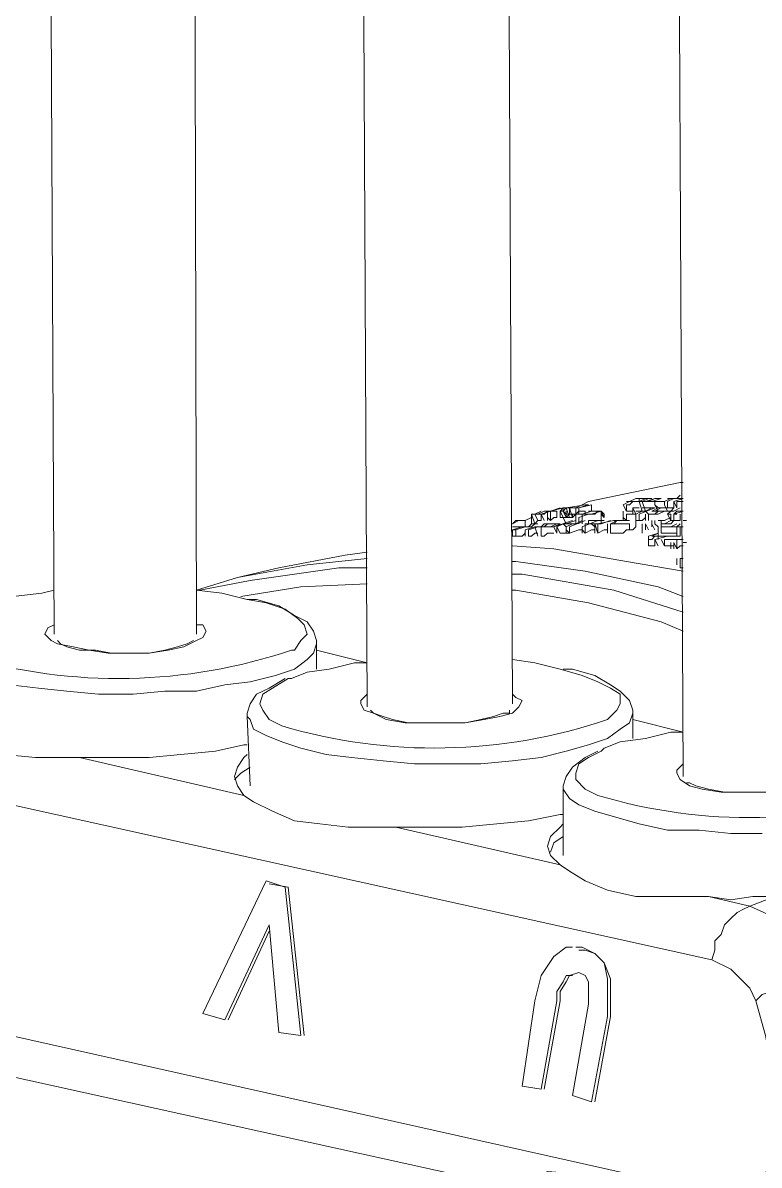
# Model space of a CAD drawing. Header units: inches. Extents: x 34 to 1574, y 72 to 573.
# Drawn here: x 1495.99 to 1512.41, y 306.48 to 331.95 of the extents above; entities that cross this region are included whole.
import ezdxf

# ---------------------------------------------------------------- set-up
doc = ezdxf.new("R2010")
doc.units = ezdxf.units.IN
doc.header["$MEASUREMENT"] = 0
doc.layers.add('PDF_Geometry', color=7, linetype='Continuous')

msp = doc.modelspace()

# ---------------------------------------------------------------- linework, layer by layer
at = {"layer": 'PDF_Geometry', "lineweight": 5}
for points in [[(1496.553, 347.482), (1496.694, 318.314)], [(1499.864, 318.314), (1499.794, 347.482)], [(1506.91, 316.764), (1506.769, 345.932)], [(1503.528, 345.862), (1503.669, 316.693)], [(1510.573, 344.312), (1510.714, 315.143)], [(1510.714, 321.695), (1510.644, 321.695), (1508.601, 321.273), (1508.46, 321.202), (1508.319, 321.132), (1508.319, 321.061), (1508.319, 320.991), (1508.248, 320.991)], [(1508.389, 321.132), (1508.319, 321.132), (1508.319, 321.061), (1508.319, 320.991), (1508.248, 320.92), (1508.178, 320.92), (1508.107, 320.92), (1508.037, 320.92), (1507.967, 320.92), (1507.967, 320.991), (1507.967, 321.061), (1508.037, 321.061), (1508.037, 321.132), (1508.107, 321.132), (1508.037, 321.061), (1507.967, 321.061), (1508.037, 321.132), (1508.107, 321.132), (1508.178, 321.132), (1508.248, 321.132), (1508.319, 321.132), (1508.389, 321.132), (1508.671, 321.202), (1508.671, 321.132), (1508.671, 321.061), (1508.601, 321.061)], [(1508.389, 320.991), (1508.389, 321.132), (1508.601, 321.202), (1508.53, 321.202), (1508.107, 321.132), (1508.248, 321.132), (1508.178, 321.132), (1508.107, 321.132), (1508.037, 321.132), (1508.107, 321.132), (1508.178, 320.92)], [(1508.671, 321.061), (1508.671, 321.202)], [(1509.798, 321.061), (1509.657, 321.061), (1509.869, 321.061), (1509.798, 321.273), (1509.939, 321.273), (1510.01, 321.273), (1510.221, 321.343), (1510.151, 321.343), (1510.08, 321.343), (1509.869, 321.273), (1509.728, 321.273), (1509.798, 321.273), (1509.939, 321.343), (1509.869, 321.343), (1509.798, 321.343), (1509.728, 321.343), (1509.657, 321.343), (1509.517, 321.273), (1509.376, 321.202), (1509.446, 321.061), (1509.517, 321.061), (1509.587, 321.061)], [(1509.728, 321.273), (1509.869, 321.343), (1509.798, 321.343), (1509.728, 321.343), (1509.728, 321.273), (1509.587, 321.273), (1509.517, 321.273), (1509.446, 321.273)], [(1509.798, 321.273), (1509.657, 321.273), (1509.587, 321.273), (1509.517, 321.202), (1509.446, 321.202), (1509.446, 321.061)], [(1509.517, 321.202), (1509.587, 321.273), (1509.657, 321.273), (1509.728, 321.273), (1509.798, 321.061), (1509.657, 320.991)], [(1509.657, 321.273), (1509.587, 321.273)], [(1509.869, 321.273), (1509.939, 321.273), (1510.01, 321.273), (1510.151, 321.273), (1510.292, 321.273), (1510.221, 321.273), (1510.151, 321.273), (1510.08, 321.273), (1510.08, 321.202), (1510.151, 321.132), (1510.01, 321.061), (1510.151, 321.061), (1510.08, 321.202), (1510.08, 321.273)], [(1510.01, 321.343), (1509.939, 321.343)], [(1510.433, 321.343), (1510.503, 321.343), (1510.362, 321.273), (1510.362, 321.132), (1510.433, 321.132), (1510.503, 321.132), (1510.433, 321.061), (1510.362, 321.061), (1510.292, 321.061), (1510.151, 320.991), (1510.01, 320.991), (1509.939, 320.991), (1509.939, 320.92), (1509.939, 320.85)], [(1510.221, 321.343), (1510.151, 321.343), (1510.08, 321.343), (1509.939, 321.273), (1510.01, 321.273)], [(1510.362, 321.061), (1510.292, 321.202), (1510.292, 321.273), (1510.433, 321.343), (1510.503, 321.343), (1510.573, 321.343), (1510.644, 321.343), (1510.714, 321.343), (1510.503, 321.273), (1510.503, 321.202), (1510.503, 321.132), (1510.503, 321.273), (1510.573, 321.132), (1510.573, 321.273)], [(1510.362, 321.343), (1510.433, 321.343), (1510.503, 321.343), (1510.573, 321.343), (1510.644, 321.414)], [(1510.714, 321.273), (1510.573, 321.273), (1510.714, 321.273), (1510.573, 321.273), (1510.644, 321.273)], [(1507.544, 321.061), (1507.403, 320.991), (1507.473, 320.991), (1507.544, 320.991), (1507.544, 320.92), (1507.544, 320.85), (1507.473, 320.85), (1507.403, 320.78), (1507.332, 320.709), (1507.262, 320.709), (1507.192, 320.709), (1506.98, 320.639), (1506.91, 320.639), (1506.91, 320.568), (1506.91, 320.498), (1506.98, 320.498), (1506.98, 320.639)], [(1507.262, 320.709), (1507.192, 320.709), (1507.192, 320.85), (1507.332, 320.92)], [(1507.614, 320.991), (1507.544, 320.991), (1507.614, 320.991), (1507.685, 321.061), (1507.755, 321.061), (1507.544, 320.991), (1507.473, 320.991), (1507.403, 320.991), (1507.332, 320.991), (1507.332, 320.78)], [(1507.332, 320.991), (1507.403, 320.78)], [(1507.403, 320.991), (1507.473, 320.85)], [(1507.967, 321.132), (1507.755, 321.061), (1507.685, 321.061), (1507.614, 321.061), (1507.826, 321.061), (1507.896, 321.061), (1507.896, 320.92), (1507.826, 320.92), (1507.755, 320.85), (1507.685, 320.92), (1507.685, 320.991), (1507.685, 321.061), (1507.685, 320.85), (1507.685, 320.92), (1507.685, 321.061), (1507.614, 321.061), (1507.473, 320.991)], [(1507.544, 320.991), (1507.614, 320.85)], [(1508.037, 321.132), (1507.755, 321.061), (1507.755, 320.85)], [(1507.967, 321.061), (1508.037, 320.92)], [(1508.107, 320.92), (1508.037, 321.061), (1508.107, 320.991), (1508.107, 320.92), (1508.178, 320.92), (1508.248, 320.92), (1508.248, 320.991), (1508.319, 320.991), (1508.389, 321.061), (1508.46, 321.061), (1508.53, 321.061), (1508.53, 320.991), (1508.46, 320.991), (1508.319, 320.991), (1508.319, 320.78)], [(1508.107, 321.061), (1508.107, 320.991), (1508.107, 320.92), (1508.178, 320.991), (1508.248, 320.991), (1508.107, 320.991), (1508.107, 320.92), (1508.037, 320.92), (1508.107, 320.78), (1508.319, 320.78), (1508.46, 320.85)], [(1508.319, 320.991), (1508.319, 321.132), (1508.248, 321.132), (1508.178, 321.132), (1508.178, 320.991)], [(1508.178, 321.132), (1508.248, 320.92)], [(1508.46, 321.061), (1508.389, 321.061), (1508.389, 320.991), (1508.319, 320.991), (1508.389, 320.991), (1508.46, 320.991), (1508.671, 321.061), (1508.812, 321.061), (1508.742, 320.991), (1508.601, 320.991), (1508.46, 320.991), (1508.53, 320.991), (1508.601, 320.991), (1508.389, 320.92), (1508.389, 320.85), (1508.389, 320.78), (1508.389, 320.92), (1508.389, 320.78)], [(1508.882, 320.85), (1508.882, 320.991), (1508.882, 321.061), (1508.671, 320.991), (1508.601, 320.991), (1508.46, 320.991), (1508.46, 320.85), (1508.46, 320.78)], [(1508.671, 320.991), (1508.601, 320.991)], [(1508.742, 321.061), (1508.882, 321.061), (1508.882, 320.991), (1508.953, 320.92)], [(1508.882, 321.061), (1508.953, 320.92), (1508.953, 320.991), (1508.882, 321.061), (1508.812, 321.061)], [(1509.517, 320.991), (1509.587, 320.991), (1509.657, 320.991), (1509.587, 320.991), (1509.517, 320.991), (1509.446, 320.991), (1509.446, 320.92), (1509.446, 320.85), (1509.517, 320.85), (1509.446, 320.85), (1509.305, 320.85), (1509.235, 320.85), (1509.094, 320.78)], [(1509.517, 320.639), (1509.517, 320.78), (1509.446, 320.78), (1509.305, 320.78), (1509.164, 320.78), (1509.094, 320.78), (1509.094, 320.568), (1509.164, 320.568), (1509.235, 320.568), (1509.376, 320.568), (1509.446, 320.639), (1509.517, 320.639), (1509.587, 320.639), (1509.657, 320.709), (1509.657, 320.85), (1509.728, 320.85), (1509.798, 320.85), (1509.869, 320.92)], [(1509.446, 320.991), (1509.446, 320.92), (1509.446, 320.85), (1509.376, 320.92), (1509.376, 321.061), (1509.376, 320.85)], [(1509.657, 320.85), (1509.657, 320.92), (1509.657, 320.991), (1509.587, 321.132), (1509.587, 320.991)], [(1509.869, 321.132), (1509.939, 321.132), (1510.01, 321.132), (1510.08, 321.132), (1509.728, 320.991), (1509.728, 320.85)], [(1509.798, 321.132), (1509.939, 321.132), (1510.01, 321.132), (1509.869, 321.061), (1509.939, 320.991), (1510.01, 320.991), (1510.08, 320.991), (1510.151, 321.061), (1510.221, 321.061), (1510.292, 321.061), (1510.221, 321.061), (1510.08, 321.061), (1510.221, 321.132)], [(1510.151, 321.132), (1510.221, 321.132), (1510.292, 321.132), (1510.362, 321.132)], [(1510.433, 320.92), (1510.292, 320.85), (1510.221, 320.85), (1510.151, 320.85)], [(1510.221, 320.78), (1510.292, 320.78), (1510.433, 320.85), (1510.573, 320.85), (1510.644, 320.85), (1510.503, 320.85), (1510.503, 320.991), (1510.714, 321.061), (1510.573, 321.061), (1510.644, 321.061)], [(1510.433, 320.85), (1510.362, 320.991), (1510.433, 321.061), (1510.503, 321.061), (1510.644, 321.132)], [(1510.573, 320.991), (1510.503, 320.991), (1510.573, 321.061), (1510.644, 321.061), (1510.714, 321.061)], [(1510.644, 320.991), (1510.644, 320.85)], [(1507.051, 320.709), (1506.98, 320.709), (1506.91, 320.709), (1506.98, 320.709), (1507.051, 320.709), (1507.121, 320.709), (1507.192, 320.709), (1507.192, 320.85), (1507.121, 320.85), (1507.051, 320.85), (1506.91, 320.78), (1506.98, 320.85), (1507.051, 320.85), (1506.91, 320.78), (1507.051, 320.85)], [(1506.91, 320.639), (1507.121, 320.709), (1507.262, 320.709), (1507.332, 320.78), (1507.403, 320.78), (1507.473, 320.78)], [(1507.192, 320.498), (1507.192, 320.639), (1507.192, 320.568), (1507.192, 320.498), (1507.192, 320.639), (1507.403, 320.709), (1507.473, 320.498)], [(1507.473, 320.568), (1507.403, 320.568), (1507.332, 320.498), (1507.262, 320.498), (1507.262, 320.639), (1507.473, 320.709), (1507.544, 320.709), (1507.614, 320.709), (1507.685, 320.709), (1507.826, 320.709), (1507.967, 320.78), (1507.896, 320.78), (1507.755, 320.709), (1507.685, 320.709), (1507.614, 320.709), (1507.544, 320.709)], [(1507.826, 320.568), (1507.755, 320.568), (1507.685, 320.568), (1507.614, 320.498), (1507.544, 320.498), (1507.544, 320.709), (1507.614, 320.78), (1507.755, 320.78), (1507.896, 320.78), (1507.967, 320.78)], [(1507.896, 320.78), (1507.826, 320.78), (1507.755, 320.78), (1507.685, 320.78), (1507.614, 320.709), (1507.685, 320.709)], [(1508.53, 320.85), (1508.178, 320.709), (1508.178, 320.568), (1508.107, 320.639), (1508.107, 320.709), (1508.107, 320.568), (1507.967, 320.568), (1507.896, 320.709), (1507.896, 320.639), (1507.896, 320.568), (1507.826, 320.709), (1508.248, 320.85)], [(1507.896, 320.568), (1507.826, 320.709)], [(1508.319, 320.85), (1508.107, 320.78), (1508.037, 320.78), (1507.896, 320.709)], [(1508.46, 320.639), (1508.389, 320.639), (1508.178, 320.568), (1508.107, 320.568), (1508.107, 320.709), (1508.248, 320.78), (1508.037, 320.78), (1508.107, 320.709), (1508.107, 320.568)], [(1508.812, 320.85), (1508.46, 320.709), (1508.46, 320.568), (1508.46, 320.709), (1508.46, 320.639), (1508.53, 320.568), (1508.671, 320.639), (1508.742, 320.639)], [(1509.023, 320.639), (1508.953, 320.639), (1508.812, 320.568), (1508.742, 320.78), (1508.53, 320.78), (1508.53, 320.568)], [(1509.094, 320.85), (1508.882, 320.78), (1508.812, 320.78), (1508.882, 320.78), (1508.882, 320.85), (1508.953, 320.85), (1508.882, 320.85), (1508.742, 320.85), (1508.601, 320.85), (1508.601, 320.78)], [(1508.671, 320.78), (1508.742, 320.709), (1508.742, 320.568), (1508.742, 320.78), (1508.812, 320.78)], [(1508.742, 320.568), (1508.742, 320.78)], [(1509.235, 320.85), (1509.164, 320.85), (1508.812, 320.78), (1508.812, 320.568)], [(1509.023, 320.78), (1509.023, 320.568)], [(1509.446, 320.85), (1509.376, 320.85), (1509.305, 320.85), (1509.235, 320.85), (1509.164, 320.78), (1509.235, 320.78), (1509.305, 320.78), (1509.446, 320.78)], [(1509.235, 320.78), (1509.164, 320.78)], [(1509.798, 320.568), (1509.798, 320.709), (1509.798, 320.78), (1509.798, 320.639)], [(1509.939, 320.639), (1509.869, 320.78), (1509.869, 320.709), (1509.869, 320.639)], [(1510.08, 320.85), (1510.08, 320.78), (1510.151, 320.709), (1510.151, 320.568), (1510.01, 320.498), (1510.08, 320.498), (1510.151, 320.498), (1510.221, 320.498), (1510.292, 320.498), (1510.362, 320.498), (1510.433, 320.498), (1510.503, 320.498), (1510.573, 320.498), (1510.644, 320.498), (1510.644, 320.709)], [(1510.08, 320.639), (1510.01, 320.78), (1510.01, 320.85), (1510.01, 320.709)], [(1510.221, 320.85), (1510.221, 320.709), (1510.221, 320.568), (1510.292, 320.568), (1510.362, 320.568), (1510.433, 320.568), (1510.573, 320.568)], [(1510.644, 320.78), (1510.573, 320.709), (1510.433, 320.709), (1510.292, 320.709), (1510.221, 320.709)], [(1510.573, 320.85), (1510.503, 320.85), (1510.433, 320.78), (1510.362, 320.78), (1510.292, 320.78)], [(1510.292, 320.709), (1510.362, 320.709), (1510.433, 320.709), (1510.573, 320.78)], [(1510.433, 320.498), (1510.362, 320.498), (1510.433, 320.498), (1510.503, 320.498), (1510.573, 320.498), (1510.573, 320.709), (1510.714, 320.709)], [(1510.785, 320.85), (1510.714, 320.85)], [(1507.192, 320.568), (1507.121, 320.498), (1507.051, 320.498), (1506.98, 320.498), (1506.91, 320.498)], [(1510.08, 320.427), (1510.08, 320.286), (1510.08, 320.357), (1510.08, 320.427), (1510.08, 320.357), (1510.08, 320.286), (1510.01, 320.286), (1509.939, 320.286), (1509.939, 320.498), (1510.151, 320.568), (1510.151, 320.427)], [(1510.08, 320.498), (1510.01, 320.427), (1509.939, 320.427), (1509.939, 320.286)], [(1510.362, 320.498), (1510.08, 320.427), (1510.151, 320.286)], [(1510.221, 320.427), (1510.292, 320.286), (1510.362, 320.286), (1510.433, 320.286)], [(1510.714, 320.286), (1510.644, 320.286), (1510.573, 320.216), (1510.573, 320.286), (1510.573, 320.357), (1510.573, 320.427), (1510.573, 320.216), (1510.573, 320.427), (1510.503, 320.427), (1510.433, 320.427), (1510.362, 320.427), (1510.292, 320.427), (1510.292, 320.286)], [(1510.362, 320.427), (1510.433, 320.427), (1510.503, 320.427)], [(1510.644, 320.427), (1510.573, 320.427), (1510.573, 320.357), (1510.573, 320.216), (1510.503, 320.357), (1510.503, 320.286), (1510.503, 320.216), (1510.503, 320.286), (1510.433, 320.286), (1510.433, 320.357), (1510.433, 320.216)], [(1510.714, 319.723), (1509.446, 319.934), (1507.826, 320.216), (1506.91, 320.286)], [(1510.785, 320.357), (1510.714, 320.357)], [(1503.669, 320.145), (1503.176, 320.075), (1501.696, 319.793), (1500.78, 319.582), (1499.864, 319.3), (1500.78, 319.582), (1502.33, 319.864), (1503.669, 320.005), (1502.33, 319.864), (1500.78, 319.582), (1499.864, 319.3), (1500.428, 319.23), (1500.991, 319.089)], [(1510.573, 320.005), (1510.573, 319.864)], [(1510.714, 319.793), (1510.644, 319.793), (1510.644, 320.005), (1510.714, 320.005)], [(1510.644, 320.005), (1510.644, 319.793)], [(1499.935, 319.3), (1501.062, 319.511), (1503.035, 319.793), (1503.669, 319.793)], [(1506.91, 319.652), (1507.121, 319.652), (1509.164, 319.3), (1510.714, 318.807)], [(1503.669, 319.441), (1502.189, 319.37), (1500.851, 319.159)], [(1510.714, 318.384), (1510.221, 318.595), (1508.601, 319.018), (1506.98, 319.3), (1506.91, 319.3)], [(1502.541, 317.539), (1502.541, 318.102), (1502.541, 318.173), (1502.471, 318.384), (1502.33, 318.595), (1502.048, 318.736), (1501.696, 318.948), (1501.203, 319.089), (1500.991, 319.089)], [(1499.864, 318.525), (1500.005, 318.525), (1500.076, 318.384), (1500.005, 318.243), (1499.864, 318.173), (1499.582, 318.032), (1499.23, 317.961), (1498.807, 317.891), (1498.385, 317.891), (1497.891, 317.891), (1497.469, 317.961), (1497.116, 318.032), (1496.764, 318.102), (1496.623, 318.173), (1496.482, 318.314), (1496.553, 318.455), (1496.694, 318.525)], [(1498.385, 317.891), (1497.962, 317.891), (1497.61, 317.961), (1497.257, 317.961), (1496.975, 318.032), (1496.835, 318.102), (1496.764, 318.173)], [(1499.794, 318.173), (1499.653, 318.102), (1499.441, 318.032), (1499.16, 317.961), (1498.807, 317.891), (1498.385, 317.891)], [(1502.541, 318.102), (1502.471, 317.891), (1502.33, 317.75), (1502.048, 317.539), (1501.626, 317.398), (1501.062, 317.257), (1500.498, 317.186), (1499.864, 317.045), (1499.16, 317.045), (1498.455, 316.975), (1497.68, 316.975), (1496.975, 317.045), (1496.341, 317.116), (1495.707, 317.186), (1495.144, 317.327), (1494.721, 317.468), (1494.369, 317.609), (1494.157, 317.82), (1494.016, 317.961), (1494.016, 318.032)], [(1509.587, 315.989), (1509.587, 316.552), (1509.587, 316.623), (1509.517, 316.834), (1509.305, 317.045), (1509.094, 317.186), (1508.742, 317.398), (1508.248, 317.539), (1508.037, 317.539)], [(1501.837, 317.327), (1501.485, 317.116), (1501.203, 316.975), (1501.062, 316.764), (1500.991, 316.552), (1500.991, 316.482), (1501.062, 314.932)], [(1506.91, 316.975), (1506.98, 316.905), (1507.121, 316.834), (1507.051, 316.693), (1506.91, 316.552), (1506.628, 316.482), (1506.276, 316.411), (1505.853, 316.341), (1505.43, 316.341), (1504.937, 316.341), (1504.514, 316.341), (1504.091, 316.411), (1503.81, 316.552), (1503.598, 316.623), (1503.528, 316.764), (1503.528, 316.834), (1503.669, 316.975)], [(1505.36, 316.341), (1505.007, 316.341), (1504.585, 316.341), (1504.232, 316.411), (1504.021, 316.482), (1503.81, 316.552), (1503.739, 316.623), (1503.81, 316.552)], [(1506.839, 316.623), (1506.839, 316.552), (1506.698, 316.552), (1506.487, 316.482), (1506.205, 316.411), (1505.853, 316.341), (1505.43, 316.341), (1505.36, 316.341)], [(1500.991, 315.848), (1500.921, 315.848), (1500.287, 315.707), (1499.512, 315.636), (1498.807, 315.566), (1498.032, 315.566), (1497.257, 315.566), (1496.271, 315.566), (1495.566, 315.636), (1495.003, 315.707), (1494.51, 315.918), (1494.087, 316.2), (1493.946, 316.27), (1493.1, 316.482), (1492.678, 316.552), (1491.973, 316.411), (1491.55, 316.2), (1491.128, 315.918), (1490.987, 315.707)], [(1509.587, 316.552), (1509.517, 316.341), (1509.305, 316.2), (1509.023, 315.989), (1508.601, 315.848), (1508.107, 315.707), (1507.544, 315.566), (1506.91, 315.495), (1506.205, 315.425), (1505.43, 315.425), (1504.726, 315.425), (1504.021, 315.495), (1503.316, 315.566), (1502.753, 315.636), (1502.189, 315.777), (1501.766, 315.918), (1501.414, 316.059), (1501.132, 316.2), (1501.062, 316.411), (1500.991, 316.482)], [(1500.921, 314.72), (1500.78, 314.932), (1500.71, 315.143), (1500.78, 315.354), (1500.921, 315.566), (1500.991, 315.636)], [(1508.812, 315.707), (1508.53, 315.566), (1508.248, 315.354), (1508.107, 315.143), (1508.037, 314.932), (1508.037, 313.382)], [(1497.257, 315.566), (1500.921, 314.72), (1501.132, 314.579), (1501.555, 314.368), (1502.048, 314.157), (1502.612, 314.086), (1503.246, 314.016), (1504.303, 314.016), (1507.967, 313.17)], [(1501.062, 315.354), (1500.851, 315.214), (1500.71, 315.073)], [(1513.955, 315.425), (1514.026, 315.354), (1514.096, 315.284), (1514.096, 315.143), (1513.955, 315.002), (1513.673, 314.932), (1513.321, 314.861), (1512.898, 314.791), (1512.405, 314.791), (1511.983, 314.791), (1511.56, 314.791), (1511.137, 314.861), (1510.855, 314.932), (1510.644, 315.073), (1510.573, 315.214), (1510.573, 315.284), (1510.714, 315.425)], [(1511.348, 311.057), (1492.255, 315.284), (1492.044, 315.284), (1491.48, 315.214), (1491.057, 314.861)], [(1512.476, 313.875), (1511.771, 313.875), (1511.067, 313.945), (1510.362, 313.945), (1509.728, 314.086), (1509.235, 314.227), (1508.742, 314.368), (1508.389, 314.509), (1508.178, 314.65), (1508.037, 314.861), (1508.037, 314.932)], [(1512.405, 314.791), (1512.053, 314.791), (1511.63, 314.791), (1511.278, 314.861), (1510.996, 314.932), (1510.855, 315.002), (1510.785, 315.002)], [(1508.037, 314.298), (1507.967, 314.298), (1507.262, 314.157), (1506.557, 314.086), (1505.782, 314.016), (1505.078, 314.016), (1504.303, 314.016)], [(1512.758, 312.466), (1512.264, 312.466), (1511.771, 312.395), (1511.278, 312.466), (1510.292, 312.466), (1509.657, 312.466), (1509.023, 312.607), (1508.53, 312.818), (1508.178, 313.029), (1507.967, 313.17), (1507.755, 313.382), (1507.685, 313.593), (1507.755, 313.804), (1507.967, 314.016), (1508.037, 314.086)], [(1508.037, 313.804), (1507.826, 313.664), (1507.755, 313.452)], [(1501.485, 312.748), (1501.907, 312.677), (1502.26, 309.366)], [(1511.278, 312.466), (1512.194, 312.254)], [(1512.969, 311.902), (1512.194, 312.254), (1512.758, 312.466)], [(1512.405, 305.632), (1512.687, 306.9), (1512.758, 307.745), (1512.687, 308.591), (1512.546, 309.366), (1512.335, 310.141), (1512.194, 310.423), (1511.771, 310.845), (1511.348, 311.057), (1511.419, 311.268), (1511.419, 311.479), (1511.56, 311.62), (1511.63, 311.832), (1511.771, 311.973), (1511.912, 312.114), (1512.053, 312.184), (1512.194, 312.254)], [(1501.485, 311.691), (1500.569, 309.718)], [(1508.319, 311.339), (1508.46, 311.339), (1508.742, 311.198), (1508.953, 310.986), (1509.023, 310.634), (1509.023, 310.211), (1509.023, 309.789), (1508.671, 307.886), (1508.248, 308.027), (1508.601, 310.07), (1508.601, 310.282), (1508.601, 310.563), (1508.53, 310.704), (1508.389, 310.775), (1508.178, 310.704), (1508.107, 310.704), (1508.037, 310.563), (1507.896, 310.352), (1507.896, 310.141), (1507.544, 308.168), (1507.121, 308.238), (1507.403, 310.141), (1507.544, 310.704), (1507.826, 311.127), (1508.107, 311.339), (1508.248, 311.339)], [(1508.389, 311.268), (1508.53, 311.268), (1508.742, 311.198), (1508.953, 310.986), (1509.094, 310.634), (1509.094, 310.211), (1509.094, 309.789), (1508.742, 307.886)], [(1512.405, 296.895), (1512.335, 304.786), (1512.335, 305.068), (1512.405, 305.35), (1512.405, 305.632), (1489.437, 310.775), (1489.437, 310.493), (1489.366, 310.141), (1489.366, 309.859), (1489.225, 309.929), (1489.084, 310), (1488.944, 310.07), (1488.944, 310.141)], [(1512.335, 310.141), (1512.476, 310.282), (1512.687, 310.352), (1512.898, 310.493), (1513.11, 310.564), (1513.321, 310.634), (1513.533, 310.704), (1513.673, 310.775), (1513.885, 310.775), (1514.237, 309.929), (1514.448, 309.013), (1514.589, 308.027), (1514.519, 307.041), (1514.519, 306.618), (1514.308, 306.618), (1514.096, 306.688), (1513.885, 306.688), (1513.603, 306.759), (1513.321, 306.759), (1513.11, 306.829), (1512.898, 306.9), (1512.687, 306.9)], [(1508.248, 310.704), (1508.178, 310.704), (1508.107, 310.563), (1507.967, 310.352), (1507.967, 310.141), (1507.614, 308.168)], [(1512.335, 304.786), (1509.869, 305.35), (1509.305, 305.913), (1508.53, 306.266), (1507.685, 306.336), (1506.91, 305.984), (1489.366, 309.859), (1489.437, 302.038)]]:
    msp.add_lwpolyline(points, dxfattribs=at)
for points in [[(1509.728, 321.132), (1509.657, 321.132), (1509.587, 321.132), (1509.657, 321.132)], [(1509.869, 320.85), (1509.869, 320.991)], [(1510.433, 320.85), (1510.433, 320.92), (1510.433, 320.991), (1510.362, 320.991)], [(1507.544, 320.709), (1507.473, 320.709), (1507.403, 320.709), (1507.473, 320.709)], [(1510.573, 320.709), (1510.573, 320.639), (1510.573, 320.568), (1510.573, 320.498)], [(1510.714, 320.427), (1510.573, 320.427)], [(1506.91, 319.934), (1506.98, 319.934), (1508.53, 319.723), (1510.151, 319.37), (1510.714, 319.159), (1510.151, 319.37), (1508.53, 319.723), (1506.98, 319.934)], [(1501.837, 312.677), (1502.189, 309.366), (1501.696, 309.436), (1501.485, 311.832), (1500.498, 309.718), (1500.005, 309.859), (1501.414, 312.818)]]:
    msp.add_lwpolyline(points, close=True, dxfattribs=at)
for points in [[(1496.694, 319.3), (1496.412, 319.23), (1495.778, 319.159), (1495.285, 319.018), (1494.932, 318.877), (1494.862, 318.877), (1494.58, 318.736), (1494.369, 318.525), (1494.298, 318.384), (1494.298, 318.173), (1494.439, 318.032), (1494.721, 317.82, 0.15474), (1501.978, 317.961), (1502.048, 317.961), (1502.189, 318.173), (1502.33, 318.314), (1502.26, 318.525), (1502.119, 318.666), (1501.837, 318.877), (1501.414, 319.018), (1500.991, 319.089)], [(1502.541, 317.961), (1503.669, 317.68), (1503.387, 317.68), (1502.823, 317.539), (1502.33, 317.468), (1501.978, 317.327), (1501.907, 317.327), (1501.555, 317.116), (1501.344, 316.975), (1501.273, 316.764), (1501.344, 316.623), (1501.485, 316.411), (1501.766, 316.27, 0.15474), (1509.023, 316.411), (1509.235, 316.623), (1509.305, 316.764), (1509.305, 316.975), (1509.094, 317.116), (1508.812, 317.257), (1508.46, 317.398), (1507.967, 317.539), (1507.403, 317.68), (1506.91, 317.75)], [(1509.587, 316.411), (1510.714, 316.129), (1510.433, 316.129), (1509.869, 315.989), (1509.305, 315.918), (1508.953, 315.777), (1508.882, 315.707), (1508.601, 315.566), (1508.389, 315.425), (1508.319, 315.214), (1508.319, 315.073), (1508.53, 314.861), (1508.812, 314.72, 0.156233), (1515.999, 314.861), (1516.069, 314.861), (1516.28, 315.002), (1516.351, 315.214), (1516.28, 315.354), (1516.139, 315.566), (1515.858, 315.707), (1515.505, 315.848), (1515.012, 315.989), (1514.448, 316.129), (1513.955, 316.129)]]:
    msp.add_lwpolyline(points, format="xyb", dxfattribs=at)

doc.saveas('drawing.dxf')
